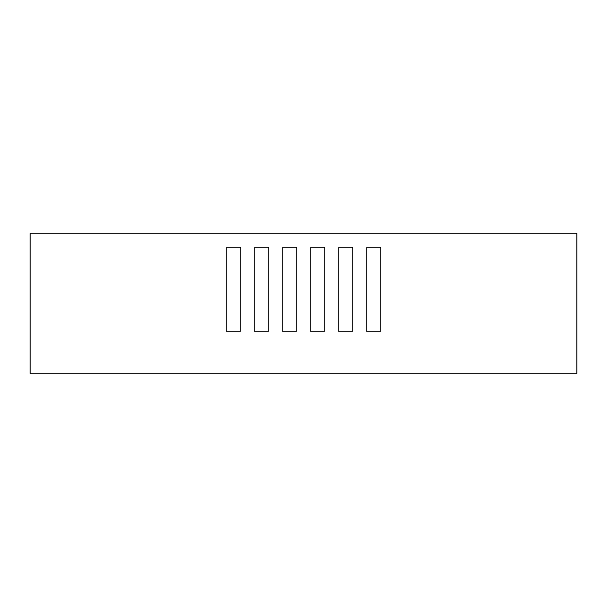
<?xml version="1.0" encoding="UTF-8"?>
<svg xmlns="http://www.w3.org/2000/svg" width="607" height="607" viewBox="0 0 607 607"><rect width="100%" height="100%" fill="white"/><g stroke="black" fill="none" stroke-linecap="round" stroke-linejoin="round"><path stroke-width="0.91" d="M576.65 233.46L30.35 233.46L30.35 373.54L576.65 373.54L576.65 233.46M240.463 247.466L226.457 247.466L226.457 331.513L240.463 331.513L240.463 247.466M268.484 247.466L254.47 247.466L254.47 331.513L268.484 331.513L268.484 247.466M296.497 247.466L282.49 247.466L282.49 331.513L296.497 331.513L296.497 247.466M324.51 247.466L310.503 247.466L310.503 331.513L324.51 331.513L324.51 247.466M352.53 247.466L338.516 247.466L338.516 331.513L352.53 331.513L352.53 247.466M380.543 247.466L366.537 247.466L366.537 331.513L380.543 331.513L380.543 247.466"/></g></svg>
